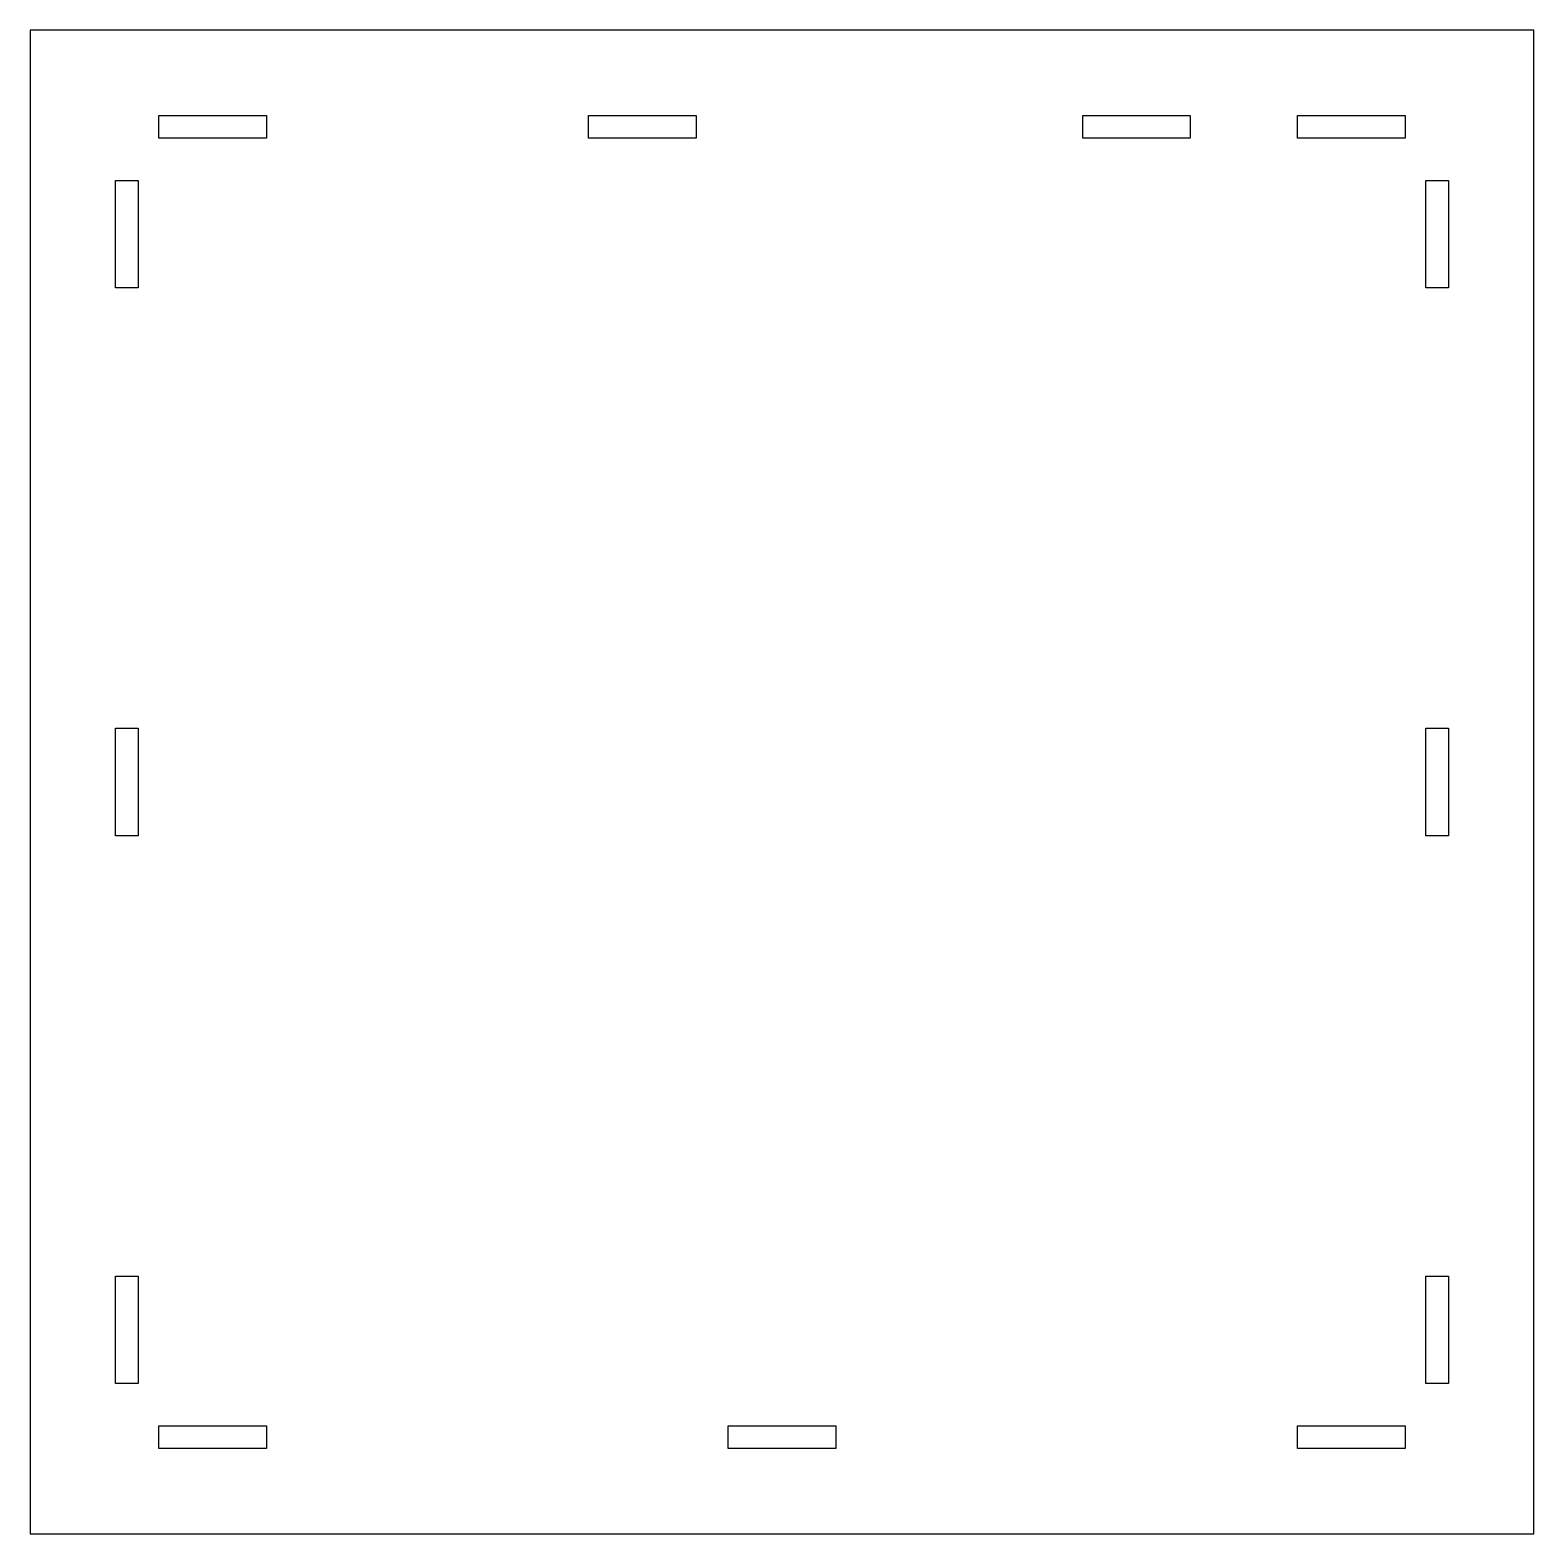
# Model space of a CAD drawing. Header units: millimetres. Extents: x -175 to 175, y -175 to 175.
import ezdxf

# ---------------------------------------------------------------- set-up
doc = ezdxf.new("R2010")
doc.units = ezdxf.units.MM
doc.layers.get('0').update_dxf_attribs({"linetype": 'CONTINUOUS'})

msp = doc.modelspace()

# ---------------------------------------------------------------- linework, layer by layer
for points in [[(175, 175), (-175, 175), (-175, -175), (175, -175)], [(-145, 149.85), (-145, 155.15), (-120, 155.15), (-120, 149.85)], [(-20, 155.15), (-20, 149.85), (-45, 149.85), (-45, 155.15)], [(70, 149.85), (70, 155.15), (95, 155.15), (95, 149.85)], [(145, 155.15), (145, 149.85), (120, 149.85), (120, 155.15)], [(-155.15, 140), (-149.85, 140), (-149.85, 115), (-155.15, 115)], [(149.85, 140), (155.15, 140), (155.15, 115), (149.85, 115)], [(-155.15, 12.5), (-149.85, 12.5), (-149.85, -12.5), (-155.15, -12.5)], [(149.85, 12.5), (155.15, 12.5), (155.15, -12.5), (149.85, -12.5)], [(-155.15, -115), (-149.85, -115), (-149.85, -140), (-155.15, -140)], [(155.15, -140), (149.85, -140), (149.85, -115), (155.15, -115)], [(-145, -155.15), (-145, -149.85), (-120, -149.85), (-120, -155.15)], [(-12.5, -155.15), (-12.5, -149.85), (12.5, -149.85), (12.5, -155.15)], [(120, -155.15), (120, -149.85), (145, -149.85), (145, -155.15)]]:
    msp.add_lwpolyline(points, close=True)

doc.saveas('drawing.dxf')
